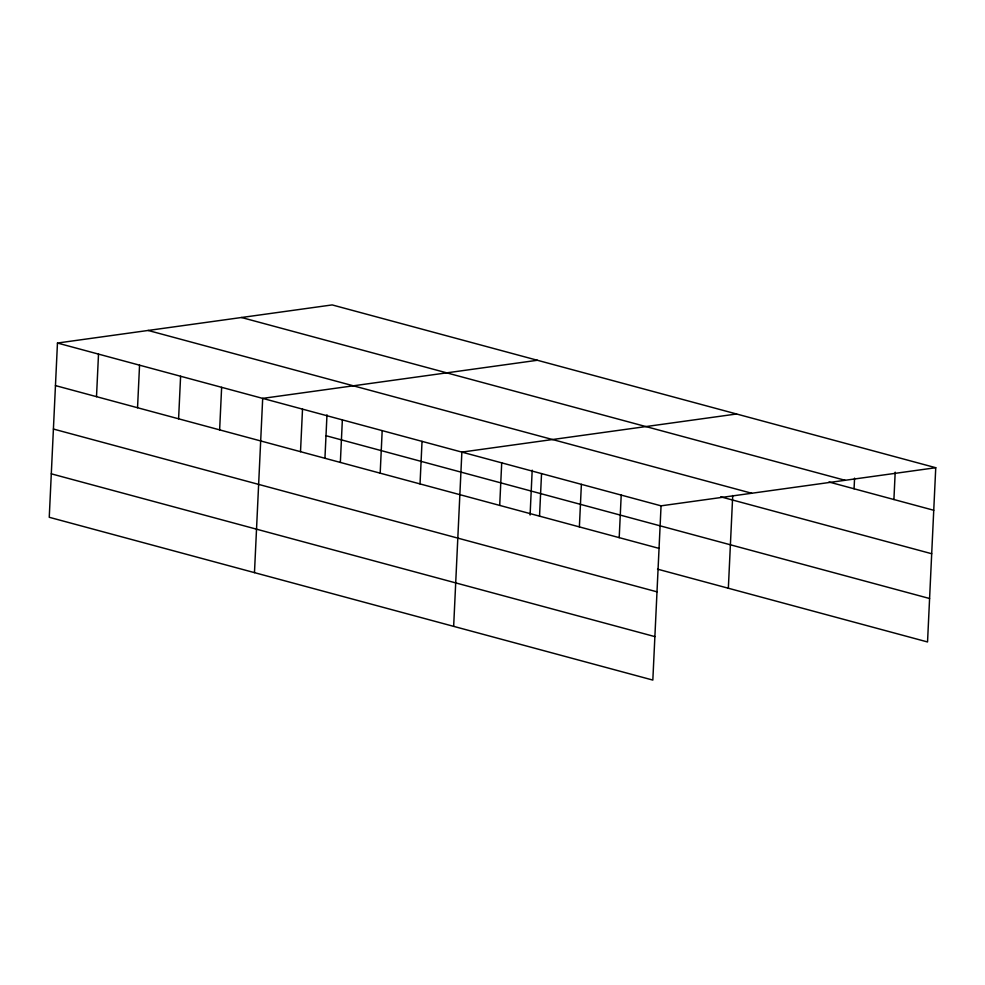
<?xml version="1.0" encoding="UTF-8"?>
<svg xmlns="http://www.w3.org/2000/svg" width="985" height="985" viewBox="0 0 985 985"><rect width="100%" height="100%" fill="white"/><g stroke="black" fill="none" stroke-linecap="round" stroke-linejoin="round"><path stroke-width="1.48" d="M57.462 343.039L49.25 517.285L652.833 680.081L661.058 505.834L57.462 343.039L332.167 304.919L935.75 467.715L927.538 641.961L657.524 569.145M96.505 396.66L98.512 354.108M137.543 407.728L139.55 365.176M178.593 418.797L180.6 376.245M219.63 429.866L221.637 387.314M254.475 572.63L262.687 398.383L537.379 360.276M300.511 451.684L302.518 409.132M324.939 458.185L326.983 414.808M340.354 462.421L342.361 419.881M380.185 473.169L382.192 430.617M420.029 483.918L422.036 441.366M453.654 626.349L461.866 452.103L736.571 413.995M499.703 505.404L501.71 462.851M530.09 515.032L532.196 470.165M539.534 516.152L541.541 473.6M579.377 526.889L581.384 484.337M619.208 537.638L621.215 495.086M728.346 588.242L732.717 495.504M854.069 488.782L854.574 478.144M893.912 499.53L895.193 472.172M661.058 505.834L935.75 467.715M241.51 317.502L845.105 480.298M828.988 482.01L933.743 510.267M148.119 330.455L751.703 493.251M720.712 496.822L931.699 553.73M325.998 435.715L929.581 598.511M55.455 385.591L659.051 548.386M53.412 429.041L656.995 591.837M51.294 473.822L654.89 636.618"/></g></svg>
